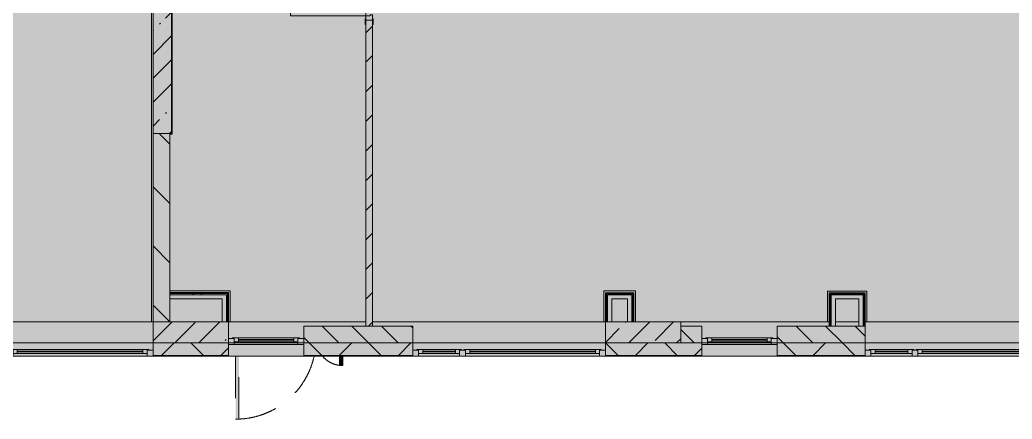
# Model space of a CAD drawing. Header units: millimetres. Extents: x 81633 to 280618, y -8553 to 29000.
# Drawn here: x 251042 to 262887, y -1010 to 3758 of the extents above; entities that cross this region are included whole.
import ezdxf

# ---------------------------------------------------------------- set-up
doc = ezdxf.new("R2010")
doc.units = ezdxf.units.MM
doc.linetypes.add('200_ШТРИХ__ш1_п0_6_', pattern=[800, 500, -300])
doc.layers.add('A-DETL-GENF-3', color=7, linetype='Continuous', lineweight=9, true_color=0xc0c0c0, transparency=0.4)
for name, color, linetype, lineweight in [('A-DETL-MBND-1', 7, '200_ШТРИХ__ш1_п0_6_', 9), ('A-WALL-2', 7, 'Continuous', 5), ('I-WALL-5', 7, 'Continuous', 5), ('S-COLS-2', 7, 'Continuous', 5)]:
    doc.layers.add(name, color=color, linetype=linetype, lineweight=lineweight)
for name, color, linetype, lineweight, true_color in [('A-DOOR-3', 7, 'Continuous', 5, 0xb7b7b7), ('A-DOOR-4', 7, 'Continuous', 5, 0xe2e2e2), ('A-DOOR-FRAM-2', 7, 'Continuous', 5, 0xe2e2e2), ('A-DOOR-FRAM-3', 7, 'Continuous', 5, 0xb7b7b7), ('A-FLOR-3', 7, 'Continuous', 5, 0xb7b7b7), ('A-GLAZ-2', 7, 'Continuous', 5, 0x737373), ('A-WALL-3', 7, 'Continuous', 5, 0x737373), ('A-WALL-4', 7, 'Continuous', 9, 0x737373), ('I-WALL-3', 7, 'Continuous', 5, 0xe7e7e7), ('I-WALL-4', 7, 'Continuous', 9, 0xe7e7e7), ('I-WALL-6', 7, 'Continuous', 5, 0x737373), ('S-COLS-3', 7, 'Continuous', 5, 0x737373)]:
    doc.layers.add(name, color=color, linetype=linetype, lineweight=lineweight, true_color=true_color)
pattern_1 = [(45, (145501.93, 0), (-285.1231, 285.1231), []), (45, (145787.05, 0), (-285.1231, 285.1231), [504.031, -100.806, 16.764, -84.042])]
pattern_2 = [(45, (145501.9, 0), (-530.33, 530.33), []), (135, (145501.9, 0), (-530.33, -530.33), [])]

# ---------------------------------------------------------------- blocks, each defined once
blk = doc.blocks.new('120_Окно_СКБ_2Ст_Фрамуга сверху - 120_Окно_СКБ_2Ст_2300х2500_h_ ДОО-22877051-2_3_3_птичка')
at = {"layer": 'A-GLAZ-2'}
for p, q in [((-1150, 13), (-1150, 83)), ((-1150, 83), (-1080, 83)), ((1150, 83), (-1150, 83)), ((-1080, 13), (-1150, 13)), ((-1150, 13), (-1100, 13)), ((-1080, 13), (-1100, 13)), ((-1100, 13), (-1100, 3)), ((-1100, 3), (540, 3)), ((540, 3), (-1100, 3)), ((-1080, 83), (-1080, 13)), ((-1080, 83), (1080, 83)), ((520, 53), (-1080, 53)), ((-1080, 53), (-1080, 13)), ((-1030, 3), (-1030, 53)), ((-1030, 33), (470, 33)), ((470, 23), (-1030, 23)), ((470, 3), (470, 53)), ((520, 13), (520, 83)), ((520, 83), (590, 83)), ((520, 13), (520, 53)), ((590, 13), (520, 13)), ((540, 13), (520, 13)), ((540, 13), (570, 13)), ((540, 13), (570, 13)), ((540, 3), (540, 13)), ((590, 13), (570, 13)), ((570, 13), (570, 3)), ((570, 3), (1100, 3)), ((1100, 3), (570, 3)), ((590, 83), (590, 13)), ((1080, 53), (590, 53)), ((590, 53), (590, 13)), ((640, 3), (640, 53)), ((640, 33), (1030, 33)), ((1030, 23), (640, 23)), ((1030, 3), (1030, 53)), ((1080, 13), (1080, 83)), ((1080, 83), (1150, 83)), ((1080, 13), (1080, 53)), ((1150, 13), (1080, 13)), ((1100, 13), (1080, 13)), ((1100, 13), (1150, 13)), ((1100, 3), (1100, 13)), ((1150, 83), (1150, 13))]:
    blk.add_line(p, q, dxfattribs=at)
blk = doc.blocks.new('120_Окно_СКБ_1Ст - 120_Окно_СКБ_1Ст 900х2500_h_ с форточкой-22876796-2_3_3_птичка')
at = {"layer": 'A-GLAZ-2'}
for p, q in [((-450, -127), (-450, -57)), ((-450, -57), (-380, -57)), ((450, -57), (-450, -57)), ((-380, -57), (-380, -127)), ((380, -87), (-380, -87)), ((-380, -87), (-380, -127)), ((-330, -137), (-330, -87)), ((-330, -107), (330, -107)), ((330, -117), (-330, -117)), ((330, -137), (330, -87)), ((380, -127), (380, -57)), ((380, -57), (450, -57)), ((380, -127), (380, -87)), ((450, -57), (450, -127)), ((-380, -127), (-450, -127)), ((-450, -127), (-400, -127)), ((-380, -127), (-400, -127)), ((-400, -127), (-400, -137)), ((-400, -137), (400, -137)), ((400, -137), (-400, -137)), ((450, -127), (380, -127)), ((400, -127), (380, -127)), ((400, -127), (450, -127)), ((400, -137), (400, -127))]:
    blk.add_line(p, q, dxfattribs=at)
blk = doc.blocks.new('120_Окно_СКБ_1Ст - 120_Окно_СКБ_1Ст 900х2500_h_ с форточкой-22876038-2_3_3_птичка')
at = {"layer": 'A-GLAZ-2'}
for p, q in [((-450, -127), (-450, -57)), ((-450, -57), (-380, -57)), ((450, -57), (-450, -57)), ((-380, -57), (-380, -127)), ((380, -87), (-380, -87)), ((-380, -87), (-380, -127)), ((-330, -137), (-330, -87)), ((-330, -107), (330, -107)), ((330, -117), (-330, -117)), ((330, -137), (330, -87)), ((380, -127), (380, -57)), ((380, -57), (450, -57)), ((380, -127), (380, -87)), ((450, -57), (450, -127)), ((-380, -127), (-450, -127)), ((-450, -127), (-400, -127)), ((-380, -127), (-400, -127)), ((-400, -127), (-400, -137)), ((-400, -137), (400, -137)), ((400, -137), (-400, -137)), ((450, -127), (380, -127)), ((400, -127), (380, -127)), ((400, -127), (450, -127)), ((400, -137), (400, -127))]:
    blk.add_line(p, q, dxfattribs=at)
blk = doc.blocks.new('110_Дверь_СКБ_2Ст_Наружная - ДН-5_л__ Двухстворчатая 1350 х3800 _h_ в свету с верхним остеклением-21877029-2_3_3_птичка')
at = {"layer": 'A-DETL-MBND-1'}
for points in [[(619, 1010), (619, 258), (659, 258), (659, 1010)], [(-621, 370), (-621, 258), (-581, 258), (-581, 370)]]:
    blk.add_hatch(color=256, dxfattribs=at).paths.add_polyline_path(points)
for p, q in [((659, 1010), (619, 1010)), ((619, 1010), (619, 258)), ((659, 258), (659, 1010)), ((-621, 370), (-621, 258)), ((-581, 370), (-621, 370)), ((-581, 258), (-581, 370))]:
    blk.add_line(p, q, dxfattribs=at)
for centre, radius, start, end in [((659, 50), 960, 90, 167.443), ((-621, 50), 320, 42.2942, 90)]:
    blk.add_arc(centre, radius, start, end, dxfattribs=at)
blk = doc.blocks.new('110_Дверь_СКБ_2Ст - Д-5_п_ Из игровой в коридор-32351726-2_3_3_птичка')
at = {"layer": 'A-DOOR-4'}
h = blk.add_hatch(color=256, dxfattribs=at)
h.paths.add_polyline_path([(712, -40), (712, 40), (652, 40), (652, 10), (662, 10), (662, -40)])
h.paths.add_polyline_path([(-628, 40), (-688, 40), (-688, -40), (-638, -40), (-638, 10), (-628, 10)])
for points in [[(-588, -440), (-588, -40), (-638, -40), (-638, -440)], [(662, -40), (612, -40), (612, -940), (662, -940)]]:
    blk.add_hatch(color=256, dxfattribs=at).paths.add_polyline_path(points)
at = {"layer": 'A-DOOR-FRAM-2'}
for points in [[(-673, 48), (-743, 48), (-743, 40), (-673, 40)], [(767, 48), (697, 48), (697, 40), (767, 40)], [(-673, -40), (-743, -40), (-743, -48), (-673, -48)], [(767, -40), (697, -40), (697, -48), (767, -48)]]:
    blk.add_hatch(color=256, dxfattribs=at).paths.add_polyline_path(points)
at = {"layer": 'A-DOOR-3'}
for p, q in [((-638, -40), (-588, -40)), ((-638, -440), (-638, -40)), ((-588, -40), (-588, -440)), ((612, -40), (662, -40)), ((612, -940), (612, -40)), ((662, -40), (662, -940)), ((-588, -440), (-638, -440)), ((662, -940), (612, -940))]:
    blk.add_line(p, q, dxfattribs=at)
for centre, radius, start, end in [((-638, -40), 400, 270, 0), ((662, -40), 900, 180, 270)]:
    blk.add_arc(centre, radius, start, end, dxfattribs=at)
at = {"layer": 'A-DOOR-FRAM-3'}
for p, q in [((-743, 48), (-673, 48)), ((-743, 40), (-743, 48)), ((-673, 40), (-743, 40)), ((-688, 40), (-628, 40)), ((-688, -40), (-688, 40)), ((-688, 40), (-673, 40)), ((-688, 39), (-688, 40)), ((-673, 39), (-688, 39)), ((-673, 48), (-673, 40)), ((-673, 40), (-673, 39)), ((-638, 10), (-638, -40)), ((-628, 10), (-638, 10)), ((-628, 40), (-628, 10)), ((652, 40), (712, 40)), ((652, 10), (652, 40)), ((662, 10), (652, 10)), ((662, -40), (662, 10)), ((697, 40), (697, 48)), ((697, 48), (767, 48)), ((697, 39), (697, 40)), ((697, 40), (712, 40)), ((767, 40), (697, 40)), ((712, 39), (697, 39)), ((712, 40), (712, -40)), ((712, 40), (712, 39)), ((767, 48), (767, 40)), ((-743, -40), (-673, -40)), ((-743, -48), (-743, -40)), ((-673, -48), (-743, -48)), ((-638, -40), (-688, -40)), ((-673, -40), (-673, -48)), ((712, -40), (662, -40)), ((697, -48), (697, -40)), ((697, -40), (767, -40)), ((767, -48), (697, -48)), ((767, -40), (767, -48))]:
    blk.add_line(p, q, dxfattribs=at)

msp = doc.modelspace()

# ---------------------------------------------------------------- hatches: boundary and pattern name
at = {"layer": 'A-DETL-GENF-3'}
msp.add_hatch(color=256, dxfattribs=at).paths.add_polyline_path([(270739.9, -258), (270739.9, 21558), (238809.9, 21558), (238809.9, 27348), (230361.9, 27348), (230361.9, 5750), (234703.9, 5750), (234703.9, -258), (270432.1, -258)])
at = {"layer": 'A-WALL-2'}
h = msp.add_hatch(dxfattribs=at)
h.set_pattern_fill('FP_90', color=256, style=0, pattern_type=2)
h.set_pattern_definition([(135, (145501.93, 0), (-176.7767, -176.7767), [])])
h.paths.add_polyline_path([(268331.9, -100), (268331.9, 100), (267531.9, 100), (267531.9, -100)])
h.paths.add_polyline_path([(254817.3, -100), (255731.9, -100), (255731.9, 100), (254431.9, 100), (254431.9, -100)])
h.paths.add_polyline_path([(264706.7, -100), (264831.9, -100), (264831.9, 100), (264331.9, 100), (264331.9, -100)])
h.paths.add_polyline_path([(258931.9, -100), (259181.9, -100), (259181.9, 100), (258931.9, 100)])
h.paths.add_polyline_path([(261063.2, -100), (261131.9, -100), (261131.9, 100), (260081.9, 100), (260081.9, -100)])
h.paths.add_polyline_path([(240243.6, -100), (240281.9, -100), (240281.9, 100), (240031.9, 100), (240031.9, -100)])
h.paths.add_polyline_path([(241181.9, -100), (244531.9, -100), (244531.9, 100), (241181.9, 100)])
h.paths.add_polyline_path([(248131.9, -100), (248381.9, -100), (248381.9, 100), (248131.9, 100)])
h.paths.add_polyline_path([(249281.9, -100), (250331.9, -100), (250331.9, 100), (249281.9, 100)])
h.paths.add_polyline_path([(247010, -100), (247231.9, -100), (247231.9, 100), (246331.9, 100), (246331.9, -100), (246489.5, -100)])
h.paths.add_polyline_path([(237641.2, -100), (238231.9, -100), (238231.9, 100), (237431.9, 100), (237431.9, -100), (237597.7, -100)])
h = msp.add_hatch(dxfattribs=at)
h.set_pattern_fill('FP_80', color=256, style=0, pattern_type=2)
h.set_pattern_definition([(45, (145501.93, 0), (-353.5534, 353.5534), []), (135, (145501.93, 0), (-353.5534, -353.5534), [])])
h.paths.add_polyline_path([(269231.9, -250), (270581.9, -250), (270581.9, -100), (269231.9, -100)])
h.paths.add_polyline_path([(266631.9, -250), (266631.9, -100), (265731.9, -100), (265731.9, -250), (266268.1, -250)])
h.paths.add_polyline_path([(268331.9, -250), (268331.9, -100), (267531.9, -100), (267531.9, -250)])
h.paths.add_polyline_path([(258981.3, -250), (259181.9, -250), (259181.9, -100), (258031.9, -100), (258031.9, -250), (258460.8, -250)])
h.paths.add_polyline_path([(253531.9, -250), (253531.9, -100), (252631.9, -100), (252631.9, -250), (252735.4, -250)])
h.paths.add_polyline_path([(254431.9, -250), (255731.9, -250), (255731.9, -100), (254431.9, -100)])
h.paths.add_polyline_path([(260081.9, -250), (261131.9, -250), (261131.9, -100), (260081.9, -100)])
h.paths.add_polyline_path([(263431.9, -250), (264831.9, -250), (264831.9, -100), (263431.9, -100)])
h.paths.add_polyline_path([(247530.5, -250), (248381.9, -250), (248381.9, -100), (246331.9, -100), (246331.9, -250), (247231.9, -250)])
h.paths.add_polyline_path([(249281.9, -250), (250331.9, -250), (250331.9, -100), (249281.9, -100)])
h.paths.add_polyline_path([(244531.9, -250), (245431.9, -250), (245431.9, -100), (241181.9, -100), (241181.9, -250), (244407.5, -250)])
h.paths.add_polyline_path([(239131.9, -250), (240281.9, -250), (240281.9, -100), (239131.9, -100)])
h.paths.add_polyline_path([(235038.7, -250), (236531.9, -250), (236531.9, -100), (234711.9, -100), (234711.9, -250)])
h.paths.add_polyline_path([(238231.9, -250), (238231.9, -100), (237431.9, -100), (237431.9, -250), (238161.6, -250)])
at = {"layer": 'I-WALL-3'}
for points in [[(258056.9, 150), (258106.9, 150), (258106.9, 475), (258056.9, 475), (258056.9, 319.7)], [(258296.9, 425), (258346.9, 425), (258346.9, 475), (258106.9, 475), (258106.9, 425)], [(260726.9, 100), (260776.9, 100), (260776.9, 475), (260726.9, 475), (260726.9, 319.7)], [(261106.9, 425), (261106.9, 475), (260776.9, 475), (260776.9, 425), (261063.2, 425)], [(258346.9, 150), (258346.9, 425), (258296.9, 425), (258296.9, 150)], [(261106.9, 100), (261106.9, 425), (261056.9, 425), (261056.9, 100), (261063.2, 100)]]:
    msp.add_hatch(color=256, dxfattribs=at).paths.add_polyline_path(points)
at = {"layer": 'I-WALL-4'}
for points in [[(253456.9, 426), (253456.9, 476), (252831.9, 476), (252831.9, 426)], [(253456.9, 150), (253506.9, 150), (253506.9, 476), (253456.9, 476), (253456.9, 319.7)]]:
    msp.add_hatch(color=256, dxfattribs=at).paths.add_polyline_path(points)
at = {"layer": 'I-WALL-5'}
h = msp.add_hatch(dxfattribs=at)
h.set_pattern_fill('FP_88', color=256, style=0, pattern_type=2)
h.set_pattern_definition(pattern_1)
h.paths.add_polyline_path([(252851.9, 2400), (252851.9, 10600), (252631.9, 10600), (252631.9, 2400)])
h = msp.add_hatch(dxfattribs=at)
h.set_pattern_fill('FP_92', color=256, style=0, pattern_type=2)
h.set_pattern_definition([(45, (145501.93, 0), (-176.7767, 176.7767), [])])
h.paths.add_polyline_path([(255251.9, 100), (255251.9, 3755), (255171.9, 3755), (255171.9, 100)])
h.paths.add_polyline_path([(255171.9, 5155), (255251.9, 5155), (255251.9, 10400), (255171.9, 10400), (255171.9, 5210)])
h = msp.add_hatch(dxfattribs=at)
h.set_pattern_fill('FP_91', color=256, style=0, pattern_type=2)
h.set_pattern_definition([(135, (145501.93, 0), (-353.5534, -353.5534), [])])
h.paths.add_polyline_path([(252631.9, 150), (252831.9, 150), (252831.9, 2400), (252631.9, 2400), (252631.9, 911.3)])
h = msp.add_hatch(dxfattribs=at)
h.set_pattern_fill('FP_174', color=256, style=0, pattern_type=2)
h.set_pattern_definition(pattern_2)
h.paths.add_polyline_path([(253506.9, 488.5), (253519.4, 488.5), (253519.4, 501), (252831.9, 501), (252831.9, 488.5), (253456.9, 488.5)])
h = msp.add_hatch(dxfattribs=at)
h.set_pattern_fill('FP_174', color=256, style=0, pattern_type=2)
h.set_pattern_definition(pattern_2)
h.paths.add_polyline_path([(253456.9, 476), (253506.9, 476), (253506.9, 488.5), (252831.9, 488.5), (252831.9, 476)])
h = msp.add_hatch(dxfattribs=at)
h.set_pattern_fill('FP_174', color=256, style=0, pattern_type=2)
h.set_pattern_definition(pattern_2)
h.paths.add_polyline_path([(253506.9, 150), (253519.4, 150), (253519.4, 488.5), (253506.9, 488.5), (253506.9, 319.7)])
h = msp.add_hatch(dxfattribs=at)
h.set_pattern_fill('FP_174', color=256, style=0, pattern_type=2)
h.set_pattern_definition(pattern_2)
h.paths.add_polyline_path([(253519.4, 150), (253531.9, 150), (253531.9, 501), (253519.4, 501), (253519.4, 319.7)])
h = msp.add_hatch(dxfattribs=at)
h.set_pattern_fill('FP_174', color=256, style=0, pattern_type=2)
h.set_pattern_definition(pattern_2)
h.paths.add_polyline_path([(258359.4, 150), (258359.4, 475), (258346.9, 475), (258346.9, 150)])
h = msp.add_hatch(dxfattribs=at)
h.set_pattern_fill('FP_174', color=256, style=0, pattern_type=2)
h.set_pattern_definition(pattern_2)
h.paths.add_polyline_path([(258371.9, 150), (258371.9, 487.5), (258359.4, 487.5), (258359.4, 150)])
h = msp.add_hatch(dxfattribs=at)
h.set_pattern_fill('FP_174', color=256, style=0, pattern_type=2)
h.set_pattern_definition(pattern_2)
h.paths.add_polyline_path([(260701.9, 100), (260714.4, 100), (260714.4, 500), (260701.9, 500), (260701.9, 319.7)])
h = msp.add_hatch(dxfattribs=at)
h.set_pattern_fill('FP_174', color=256, style=0, pattern_type=2)
h.set_pattern_definition(pattern_2)
h.paths.add_polyline_path([(260714.4, 100), (260726.9, 100), (260726.9, 487.5), (260714.4, 487.5), (260714.4, 319.7)])
at = {"layer": 'S-COLS-2'}
h = msp.add_hatch(dxfattribs=at)
h.set_pattern_fill('FP_88', color=256, style=0, pattern_type=2)
h.set_pattern_definition(pattern_1)
h.paths.add_polyline_path([(252631.9, -100), (253531.9, -100), (253531.9, 150), (252631.9, 150)])
h = msp.add_hatch(dxfattribs=at)
h.set_pattern_fill('FP_88', color=256, style=0, pattern_type=2)
h.set_pattern_definition(pattern_1)
h.paths.add_polyline_path([(258931.9, -100), (258931.9, 150), (258031.9, 150), (258031.9, -100), (258460.8, -100)])

# ---------------------------------------------------------------- linework, layer by layer
at = {"layer": 'A-FLOR-3'}
for p, q in [((252611.9, 150), (252611.9, 10400)), ((252861.9, 10392), (252861.9, 2392)), ((252861.9, 2392), (252831.9, 2392)), ((252831.9, 521), (253551.9, 521)), ((253551.9, 521), (253551.9, 150)), ((258010.9, 150), (258010.9, 521)), ((258010.9, 521), (258390.9, 521)), ((258390.9, 521), (258390.9, 150)), ((260681.9, 150), (260681.9, 520)), ((260681.9, 520), (261152.9, 520)), ((261152.9, 520), (261152.9, 150))]:
    msp.add_line(p, q, dxfattribs=at)
at = {"layer": 'A-WALL-3'}
for p, q in [((255171.9, 100), (254431.9, 100)), ((254431.9, 100), (254431.9, -258)), ((255731.9, 100), (255251.9, 100)), ((255731.9, -258), (255731.9, 100)), ((259181.9, 100), (258931.9, 100)), ((258931.9, 100), (258931.9, -100)), ((259181.9, -258), (259181.9, 100)), ((261056.9, 100), (260081.9, 100)), ((260081.9, 100), (260081.9, -258)), ((261131.9, -258), (261131.9, 100)), ((252631.9, -100), (252631.9, -258)), ((252631.9, -100), (253531.9, -100)), ((253531.9, -258), (253531.9, -100)), ((258031.9, -100), (258031.9, -258)), ((258031.9, -100), (258931.9, -100)), ((259181.9, -100), (260081.9, -100)), ((238231.9, -258), (252631.9, -258)), ((264831.9, -258), (252631.9, -258))]:
    msp.add_line(p, q, dxfattribs=at)
at = {"layer": 'A-WALL-4'}
for p, q in [((252831.9, 488.5), (253519.4, 488.5)), ((252831.9, 476), (253506.9, 476)), ((253506.9, 476), (253506.9, 150)), ((253519.4, 488.5), (253519.4, 150)), ((258044.4, 487.5), (258044.4, 150)), ((258359.4, 487.5), (258044.4, 487.5)), ((258056.9, 475), (258056.9, 150)), ((258346.9, 475), (258056.9, 475)), ((258346.9, 150), (258346.9, 475)), ((258359.4, 150), (258359.4, 487.5)), ((260714.4, 487.5), (260714.4, 100)), ((261119.4, 487.5), (260714.4, 487.5)), ((260726.9, 475), (260726.9, 100)), ((261106.9, 475), (260726.9, 475)), ((261106.9, 100), (261106.9, 475)), ((261119.4, 100), (261119.4, 487.5)), ((255171.9, 100), (255251.9, 100)), ((254431.9, -100), (255731.9, -100)), ((255731.9, -100), (254431.9, -100)), ((258931.9, -100), (259181.9, -100)), ((259181.9, -100), (258931.9, -100)), ((260081.9, -100), (261131.9, -100)), ((261131.9, -100), (260081.9, -100)), ((252631.9, -250), (253531.9, -250)), ((252631.9, -253), (253531.9, -253)), ((254431.9, -250), (255731.9, -250)), ((254431.9, -253), (255731.9, -253)), ((258031.9, -250), (259181.9, -250)), ((258031.9, -253), (259181.9, -253)), ((260081.9, -250), (261131.9, -250)), ((260081.9, -253), (261131.9, -253))]:
    msp.add_line(p, q, dxfattribs=at)
at = {"layer": 'I-WALL-6'}
for p, q in [((252631.9, 10400), (252631.9, 150)), ((252851.9, 2400), (252851.9, 10400)), ((255171.9, 3700), (255171.9, 100)), ((255251.9, 100), (255251.9, 3700)), ((252851.9, 2400), (252631.9, 2400)), ((252831.9, 150), (252831.9, 2400)), ((253531.9, 501), (252831.9, 501)), ((253531.9, 150), (253531.9, 501)), ((258031.9, 500), (258031.9, 150)), ((258371.9, 500), (258031.9, 500)), ((258371.9, 150), (258371.9, 500)), ((260701.9, 500), (260701.9, 100)), ((261131.9, 500), (260701.9, 500)), ((261131.9, 100), (261131.9, 500)), ((252831.9, 426), (253456.9, 426)), ((253456.9, 426), (253456.9, 150)), ((258106.9, 150), (258106.9, 425)), ((258106.9, 425), (258296.9, 425)), ((258296.9, 425), (258296.9, 150)), ((260776.9, 100), (260776.9, 425)), ((260776.9, 425), (261056.9, 425)), ((261056.9, 425), (261056.9, 100)), ((248131.9, 150), (252631.9, 150)), ((252631.9, 150), (252831.9, 150)), ((253456.9, 150), (253531.9, 150)), ((253531.9, 150), (255171.9, 150)), ((255251.9, 150), (258031.9, 150)), ((258031.9, 150), (258106.9, 150)), ((258296.9, 150), (258371.9, 150)), ((258931.9, 150), (260701.9, 150)), ((260776.9, 150), (261056.9, 150)), ((261131.9, 150), (263431.9, 150)), ((261056.9, 100), (261131.9, 100)), ((252631.9, -100), (250331.9, -100)), ((254431.9, -100), (253531.9, -100)), ((258031.9, -100), (255731.9, -100)), ((263431.9, -100), (261131.9, -100))]:
    msp.add_line(p, q, dxfattribs=at)
at = {"layer": 'S-COLS-3'}
for p, q in [((253531.9, 150), (252631.9, 150)), ((252631.9, 150), (252631.9, -100)), ((253531.9, -100), (253531.9, 150)), ((258931.9, 150), (258031.9, 150)), ((258031.9, 150), (258031.9, -100)), ((258931.9, 100), (258931.9, 150)), ((258931.9, -100), (258931.9, 100)), ((252631.9, -100), (253531.9, -100)), ((258031.9, -100), (258931.9, -100))]:
    msp.add_line(p, q, dxfattribs=at)

# ---------------------------------------------------------------- block references
at = {"layer": 'A-DETL-MBND-1', "rotation": 180}
msp.add_blockref('110_Дверь_СКБ_2Ст_Наружная - ДН-5_л__ Двухстворчатая 1350 х3800 _h_ в свету с верхним остеклением-21877029-2_3_3_птичка', (254276.4, 0), dxfattribs=at)
at = {"layer": 'A-DOOR-3', "rotation": 269.9999999999999}
msp.add_blockref('110_Дверь_СКБ_2Ст - Д-5_п_ Из игровой в коридор-32351726-2_3_3_птичка', (255211.9, 4467.5), dxfattribs=at)
at = {"layer": 'A-GLAZ-2', "rotation": 180}
for name, p in [('120_Окно_СКБ_1Ст - 120_Окно_СКБ_1Ст 900х2500_h_ с форточкой-22876038-2_3_3_птичка', (253981.9, -175)), ('120_Окно_СКБ_1Ст - 120_Окно_СКБ_1Ст 900х2500_h_ с форточкой-22876796-2_3_3_птичка', (259631.9, -175)), ('120_Окно_СКБ_2Ст_Фрамуга сверху - 120_Окно_СКБ_2Ст_2300х2500_h_ ДОО-22877051-2_3_3_птичка', (251481.9, -175)), ('120_Окно_СКБ_2Ст_Фрамуга сверху - 120_Окно_СКБ_2Ст_2300х2500_h_ ДОО-22877051-2_3_3_птичка', (256881.9, -175)), ('120_Окно_СКБ_2Ст_Фрамуга сверху - 120_Окно_СКБ_2Ст_2300х2500_h_ ДОО-22877051-2_3_3_птичка', (262281.9, -175))]:
    msp.add_blockref(name, p, dxfattribs=at)

doc.saveas('drawing.dxf')
